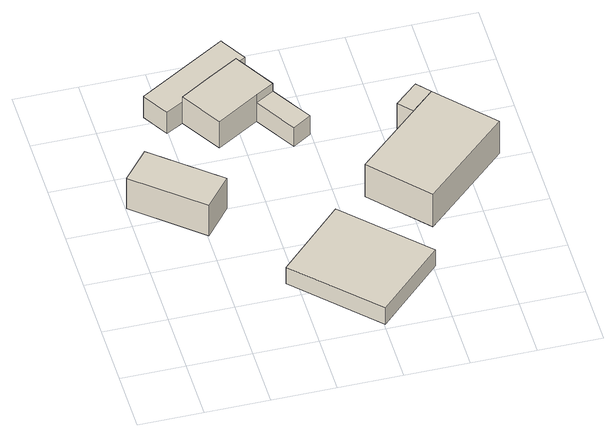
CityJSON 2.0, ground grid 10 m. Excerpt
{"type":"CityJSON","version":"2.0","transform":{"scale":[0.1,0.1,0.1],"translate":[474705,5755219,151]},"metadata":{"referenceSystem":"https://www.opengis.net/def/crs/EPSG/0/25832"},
"CityObjects":{
"building1":{"type":"Building","attributes":{"Gemeindeschluessel":"05711000","BezugspunktDach":"2000","function":"31001_1220","measuredHeight":7.56},"address":[{"country":"Germany","locality":"Bielefeld","thoroughfareNumber":"90","thoroughfareName":"Schopketalweg"}],"geometry":[{"type":"Solid","lod":"1","boundaries":[[[[0,1,2,3]],[[4,5,6,7]],[[4,7,3,2]],[[5,4,2,1]],[[6,5,1,0]],[[7,6,0,3]]]]}]},
"building2":{"type":"Building","attributes":{"Gemeindeschluessel":"05711000","BezugspunktDach":"2000","function":"31001_2720","measuredHeight":3.26},"address":[{"country":"Germany","locality":"Bielefeld","thoroughfareNumber":"90","thoroughfareName":"Schopketalweg"}],"geometry":[{"type":"Solid","lod":"1","boundaries":[[[[8,9,10,11]],[[12,13,14,15]],[[12,15,11,10]],[[13,12,10,9]],[[14,13,9,8]],[[15,14,8,11]]]]}]},
"building3":{"type":"Building","attributes":{"Gemeindeschluessel":"05711000","function":"31001_1220"},"address":[{"country":"Germany","locality":"Bielefeld","thoroughfareNumber":"90","thoroughfareName":"Schopketalweg"}],"children":["building3-1","building3-2","building3-3"]},
"building3-1":{"type":"BuildingPart","attributes":{"BezugspunktDach":"2000","measuredHeight":7.61},"parents":["building3"],"geometry":[{"type":"Solid","lod":"1","boundaries":[[[[16,17,18,19,20,21]],[[22,23,24,25,26,27]],[[22,27,21,20]],[[23,22,20,19]],[[24,23,19,18]],[[25,24,18,17]],[[26,25,17,16]],[[27,26,16,21]]]]}]},
"building3-2":{"type":"BuildingPart","attributes":{"BezugspunktDach":"2000","measuredHeight":7.57},"parents":["building3"],"geometry":[{"type":"Solid","lod":"1","boundaries":[[[[28,29,30,31,32,33,34,35,36]],[[25,37,23,38,39,40,41,42,43]],[[25,43,36,35]],[[37,25,35,34]],[[23,37,34,33]],[[38,23,33,32]],[[39,38,32,31]],[[40,39,31,30]],[[41,40,30,29]],[[42,41,29,28]],[[43,42,28,36]]]]}]},
"building3-3":{"type":"BuildingPart","attributes":{"BezugspunktDach":"2000","measuredHeight":3.86},"parents":["building3"],"geometry":[{"type":"Solid","lod":"1","boundaries":[[[[44,45,46,47]],[[48,27,26,49]],[[48,49,47,46]],[[27,48,46,45]],[[26,27,45,44]],[[49,26,44,47]]]]}]},
"building4":{"type":"Building","attributes":{"Gemeindeschluessel":"05711000","function":"31001_2720"},"address":[{"country":"Germany","locality":"Bielefeld","thoroughfareNumber":"90","thoroughfareName":"Schopketalweg"}],"children":["building4-1","building4-2"]},
"building4-1":{"type":"BuildingPart","attributes":{"BezugspunktDach":"2100","measuredHeight":6.56},"parents":["building4"],"geometry":[{"type":"Solid","lod":"1","boundaries":[[[[50,51,52,53]],[[54,55,56,57]],[[54,57,53,52]],[[55,54,52,51]],[[56,55,51,50]],[[57,56,50,53]]]]}]},
"building4-2":{"type":"BuildingPart","attributes":{"BezugspunktDach":"2000","measuredHeight":6.56},"parents":["building4"],"geometry":[{"type":"Solid","lod":"1","boundaries":[[[[58,59,60,50]],[[61,62,63,56]],[[61,56,50,60]],[[62,61,60,59]],[[63,62,59,58]],[[56,63,58,50]]]]}]}
},
"vertices":[
[41,386,62],[1,339,62],[102,253,62],[142,301,62],[102,253,1],[1,339,1],[41,386,1],[142,301,1],
[285,227,34],[184,128,34],[301,9,34],[403,107,34],[301,9,1],[184,128,1],[285,227,1],[403,107,1],
[259,482,54],[221,546,54],[173,518,54],[125,489,54],[164,425,54],[230,465,54],[164,425,1],[125,489,1],[173,518,1],[221,546,1],[259,482,1],[230,465,1],
[214,593,44],[212,597,44],[143,556,44],[74,515,44],[98,474,44],[125,489,44],[168,514,44],[221,546,44],[237,555,44],[168,514,1],[98,474,1],[74,515,1],[143,556,1],[212,597,1],[214,593,1],[237,555,1],
[259,482,39],[230,465,39],[269,400,39],[298,418,39],[269,400,1],[298,418,1],
[474,394,67],[341,272,67],[420,186,67],[553,308,67],[420,186,2],[341,272,2],[474,394,2],[553,308,2],
[455,415,67],[419,382,67],[438,361,67],[438,361,2],[419,382,2],[455,415,2]
]}
